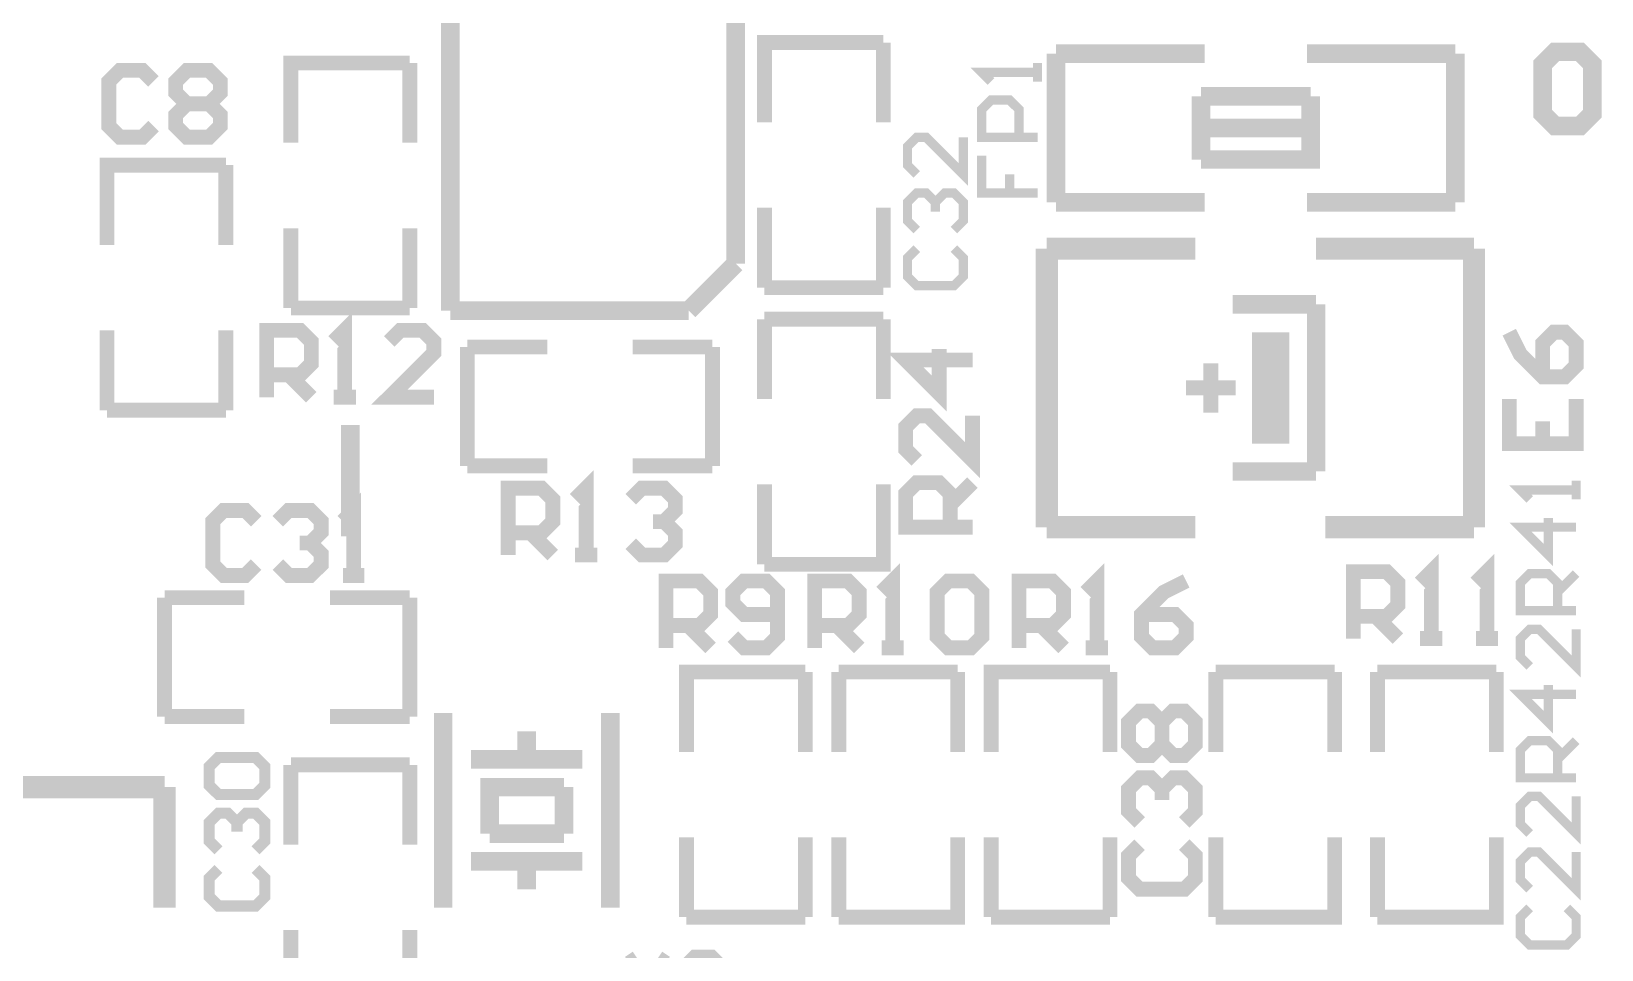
# Model space of a CAD drawing. Extents: x -0.81 to 1.58, y -0.19 to 3.
# Drawn here: x 0.213 to 1.059, y 0.552 to 1.047 of the extents above; entities that cross this region are included whole.
import ezdxf

# ---------------------------------------------------------------- set-up
doc = ezdxf.new("R2010")
doc.units = 0
doc.layers.get('0').update_dxf_attribs({"linetype": 'CONTINUOUS'})
doc.layers.add('MIKROMEDIAFORDSPIC33EP_V100_GM1', color=12, linetype='CONTINUOUS')
doc.layers.add('MIKROMEDIAFORPIC32_V110_GTO', color=11, linetype='CONTINUOUS')

# ---------------------------------------------------------------- blocks, each defined once
blk = doc.blocks.new('RECTANGLE_75')
blk.add_solid([(0.01, 0.03), (0.01, -0.03), (-0.01, 0.03), (-0.01, -0.03)])

msp = doc.modelspace()

# ---------------------------------------------------------------- linework, layer by layer
at = {"layer": 'MIKROMEDIAFORDSPIC33EP_V100_GM1', "const_width": 0.01}
msp.add_lwpolyline([(0.385, 0.775), (0.385, 0.835)], dxfattribs=at)
at = {"layer": 'MIKROMEDIAFORPIC32_V110_GTO'}
for points, const_width in [([(0.4389, 0.8966), (0.4389, 1.1319)], 0.01), ([(0.5925, 1.1319), (0.5925, 0.9219)], 0.01), ([(0.608, 0.998), (0.608, 1.041), (0.672, 1.041)], 0.008), ([(0.672, 0.998), (0.672, 1.041)], 0.008), ([(0.765, 0.955), (0.765, 1.035)], 0.01), ([(0.765, 1.035), (0.845, 1.035)], 0.01), ([(0.9, 1.035), (0.98, 1.035)], 0.01), ([(0.98, 0.955), (0.98, 1.035)], 0.01), ([(1.027, 1.0293), (1.0337, 1.036), (1.047, 1.036), (1.0537, 1.0293), (1.0537, 1.0027), (1.047, 0.996), (1.0337, 0.996), (1.027, 1.0027), (1.027, 1.0293)], 0.01), ([(0.353, 0.987), (0.353, 1.03), (0.417, 1.03)], 0.008), ([(0.417, 0.987), (0.417, 1.03)], 0.008), ([(0.755, 1.02), (0.755, 1.03), (0.755, 1.025), (0.725, 1.025), (0.73, 1.02)], 0.005), ([(0.279, 1.02), (0.273, 1.026), (0.261, 1.026), (0.255, 1.02), (0.255, 0.996), (0.261, 0.99), (0.273, 0.99), (0.279, 0.996)], 0.008), ([(0.291, 1.02), (0.297, 1.026), (0.309, 1.026), (0.315, 1.02), (0.315, 1.014), (0.309, 1.008), (0.315, 1.002), (0.315, 0.996), (0.309, 0.99), (0.297, 0.99), (0.291, 0.996), (0.291, 1.002), (0.297, 1.008), (0.291, 1.014), (0.291, 1.02)], 0.008), ([(0.843, 0.978), (0.843, 1.012)], 0.01), ([(0.843, 0.978), (0.902, 0.978), (0.902, 1.012)], 0.01), ([(0.843, 1.012), (0.902, 1.012)], 0.01), ([(0.297, 1.008), (0.309, 1.008)], 0.008), ([(0.755, 0.99), (0.725, 0.99), (0.725, 1.005), (0.73, 1.01), (0.74, 1.01), (0.745, 1.005), (0.745, 0.99)], 0.005), ([(0.843, 0.995), (0.902, 0.995)], 0.01), ([(0.715, 0.99), (0.715, 0.97), (0.695, 0.99), (0.69, 0.99), (0.685, 0.985), (0.685, 0.975), (0.69, 0.97)], 0.005), ([(0.725, 0.98), (0.725, 0.96), (0.74, 0.96), (0.74, 0.97), (0.74, 0.96), (0.755, 0.96)], 0.005), ([(0.254, 0.932), (0.254, 0.975), (0.318, 0.975)], 0.008), ([(0.318, 0.932), (0.318, 0.975)], 0.008), ([(0.608, 0.909), (0.608, 0.952)], 0.008), ([(0.672, 0.909), (0.672, 0.952)], 0.008), ([(0.69, 0.94), (0.685, 0.945), (0.685, 0.955), (0.69, 0.96), (0.695, 0.96), (0.7, 0.955), (0.7, 0.95), (0.7, 0.955), (0.705, 0.96), (0.71, 0.96), (0.715, 0.955), (0.715, 0.945), (0.71, 0.94)], 0.005), ([(0.765, 0.955), (0.845, 0.955)], 0.01), ([(0.9, 0.955), (0.98, 0.955)], 0.01), ([(0.353, 0.898), (0.353, 0.941)], 0.008), ([(0.417, 0.898), (0.417, 0.941)], 0.008), ([(0.69, 0.93), (0.685, 0.925), (0.685, 0.915), (0.69, 0.91), (0.71, 0.91), (0.715, 0.915), (0.715, 0.925), (0.71, 0.93)], 0.005), ([(0.76, 0.93), (0.84, 0.93)], 0.012), ([(0.76, 0.78), (0.76, 0.93)], 0.012), ([(0.905, 0.93), (0.99, 0.93)], 0.012), ([(0.99, 0.78), (0.99, 0.93)], 0.012), ([(0.5672, 0.8966), (0.5925, 0.9219)], 0.01), ([(0.608, 0.909), (0.672, 0.909)], 0.008), ([(0.86, 0.9), (0.905, 0.9)], 0.01), ([(0.905, 0.9), (0.905, 0.81)], 0.01), ([(0.353, 0.898), (0.417, 0.898)], 0.008), ([(0.4389, 0.8966), (0.5672, 0.8966)], 0.01), ([(0.254, 0.843), (0.254, 0.886)], 0.008), ([(0.318, 0.843), (0.318, 0.886)], 0.008), ([(0.34, 0.85), (0.34, 0.886), (0.358, 0.886), (0.364, 0.88), (0.364, 0.868), (0.358, 0.862), (0.34, 0.862)], 0.008), ([(0.376, 0.85), (0.388, 0.85), (0.382, 0.85), (0.382, 0.886), (0.376, 0.88)], 0.008), ([(0.43, 0.85), (0.406, 0.85), (0.43, 0.874), (0.43, 0.88), (0.424, 0.886), (0.412, 0.886), (0.406, 0.88)], 0.008), ([(0.608, 0.892), (0.672, 0.892)], 0.008), ([(0.608, 0.849), (0.608, 0.892)], 0.008), ([(0.672, 0.849), (0.672, 0.892)], 0.008), ([(1.009, 0.885), (1.015, 0.873), (1.027, 0.861), (1.039, 0.861), (1.045, 0.867), (1.045, 0.879), (1.039, 0.885), (1.033, 0.885), (1.027, 0.879), (1.027, 0.861)], 0.008), ([(0.448, 0.813), (0.448, 0.877)], 0.008), ([(0.448, 0.877), (0.491, 0.877)], 0.008), ([(0.537, 0.877), (0.58, 0.877)], 0.008), ([(0.58, 0.813), (0.58, 0.877)], 0.008), ([(0.72, 0.87), (0.684, 0.87), (0.702, 0.852), (0.702, 0.876)], 0.008), ([(0.8483, 0.8683), (0.8483, 0.8417)], 0.008), ([(0.352, 0.862), (0.364, 0.85)], 0.008), ([(0.835, 0.855), (0.8617, 0.855)], 0.008), ([(0.254, 0.843), (0.318, 0.843)], 0.008), ([(1.009, 0.849), (1.009, 0.825), (1.045, 0.825), (1.045, 0.849)], 0.008), ([(0.72, 0.84), (0.72, 0.816), (0.696, 0.84), (0.69, 0.84), (0.684, 0.834), (0.684, 0.822), (0.69, 0.816)], 0.008), ([(1.027, 0.825), (1.027, 0.837)], 0.008), ([(0.448, 0.813), (0.491, 0.813)], 0.008), ([(0.537, 0.813), (0.58, 0.813)], 0.008), ([(0.86, 0.81), (0.905, 0.81)], 0.01), ([(0.47, 0.765), (0.47, 0.801), (0.488, 0.801), (0.494, 0.795), (0.494, 0.783), (0.488, 0.777), (0.47, 0.777)], 0.008), ([(0.506, 0.765), (0.518, 0.765), (0.512, 0.765), (0.512, 0.801), (0.506, 0.795)], 0.008), ([(0.536, 0.795), (0.542, 0.801), (0.554, 0.801), (0.56, 0.795), (0.56, 0.789), (0.554, 0.783), (0.548, 0.783), (0.554, 0.783), (0.56, 0.777), (0.56, 0.771), (0.554, 0.765), (0.542, 0.765), (0.536, 0.771)], 0.008), ([(0.608, 0.76), (0.672, 0.76), (0.672, 0.803)], 0.008), ([(0.608, 0.76), (0.608, 0.803)], 0.008), ([(0.72, 0.78), (0.684, 0.78), (0.684, 0.798), (0.69, 0.804), (0.702, 0.804), (0.708, 0.798), (0.708, 0.78)], 0.008), ([(0.708, 0.792), (0.72, 0.804)], 0.008), ([(1.045, 0.795), (1.045, 0.805), (1.045, 0.8), (1.015, 0.8), (1.02, 0.795)], 0.005), ([(0.381, 0.754), (0.3926, 0.754), (0.3868, 0.754), (0.3868, 0.789), (0.381, 0.7832)], 0.008), ([(0.3343, 0.7832), (0.3285, 0.789), (0.3168, 0.789), (0.311, 0.7832), (0.311, 0.7598), (0.3168, 0.754), (0.3285, 0.754), (0.3343, 0.7598)], 0.008), ([(0.346, 0.7832), (0.3518, 0.789), (0.3635, 0.789), (0.3693, 0.7832), (0.3693, 0.7773), (0.3635, 0.7715), (0.3577, 0.7715), (0.3635, 0.7715), (0.3693, 0.7657), (0.3693, 0.7598), (0.3635, 0.754), (0.3518, 0.754), (0.346, 0.7598)], 0.008), ([(1.045, 0.78), (1.015, 0.78), (1.03, 0.765), (1.03, 0.785)], 0.005), ([(0.482, 0.777), (0.494, 0.765)], 0.008), ([(0.76, 0.78), (0.84, 0.78)], 0.012), ([(0.91, 0.78), (0.99, 0.78)], 0.012), ([(0.961, 0.72), (0.973, 0.72), (0.967, 0.72), (0.967, 0.756), (0.961, 0.75)], 0.008), ([(0.991, 0.72), (1.003, 0.72), (0.997, 0.72), (0.997, 0.756), (0.991, 0.75)], 0.008), ([(0.555, 0.715), (0.555, 0.751), (0.573, 0.751), (0.579, 0.745), (0.579, 0.733), (0.573, 0.727), (0.555, 0.727)], 0.008), ([(0.591, 0.721), (0.597, 0.715), (0.609, 0.715), (0.615, 0.721), (0.615, 0.745), (0.609, 0.751), (0.597, 0.751), (0.591, 0.745), (0.591, 0.739), (0.597, 0.733), (0.615, 0.733)], 0.008), ([(0.635, 0.715), (0.635, 0.751), (0.653, 0.751), (0.659, 0.745), (0.659, 0.733), (0.653, 0.727), (0.635, 0.727)], 0.008), ([(0.671, 0.715), (0.683, 0.715), (0.677, 0.715), (0.677, 0.751), (0.671, 0.745)], 0.008), ([(0.701, 0.745), (0.707, 0.751), (0.719, 0.751), (0.725, 0.745), (0.725, 0.721), (0.719, 0.715), (0.707, 0.715), (0.701, 0.721), (0.701, 0.745)], 0.008), ([(0.745, 0.715), (0.745, 0.751), (0.763, 0.751), (0.769, 0.745), (0.769, 0.733), (0.763, 0.727), (0.745, 0.727)], 0.008), ([(0.781, 0.715), (0.793, 0.715), (0.787, 0.715), (0.787, 0.751), (0.781, 0.745)], 0.008), ([(0.835, 0.751), (0.823, 0.745), (0.811, 0.733), (0.811, 0.721), (0.817, 0.715), (0.829, 0.715), (0.835, 0.721), (0.835, 0.727), (0.829, 0.733), (0.811, 0.733)], 0.008), ([(0.925, 0.72), (0.925, 0.756), (0.943, 0.756), (0.949, 0.75), (0.949, 0.738), (0.943, 0.732), (0.925, 0.732)], 0.008), ([(1.045, 0.735), (1.015, 0.735), (1.015, 0.75), (1.02, 0.755), (1.03, 0.755), (1.035, 0.75), (1.035, 0.735)], 0.005), ([(1.035, 0.745), (1.045, 0.755)], 0.005), ([(0.285, 0.742), (0.328, 0.742)], 0.008), ([(0.285, 0.678), (0.285, 0.742)], 0.008), ([(0.374, 0.742), (0.417, 0.742)], 0.008), ([(0.417, 0.678), (0.417, 0.742)], 0.008), ([(0.937, 0.732), (0.949, 0.72)], 0.008), ([(0.567, 0.727), (0.579, 0.715)], 0.008), ([(0.647, 0.727), (0.659, 0.715)], 0.008), ([(0.757, 0.727), (0.769, 0.715)], 0.008), ([(1.045, 0.725), (1.045, 0.705), (1.025, 0.725), (1.02, 0.725), (1.015, 0.72), (1.015, 0.71), (1.02, 0.705)], 0.005), ([(0.566, 0.659), (0.566, 0.702), (0.63, 0.702)], 0.008), ([(0.63, 0.659), (0.63, 0.702)], 0.008), ([(0.648, 0.702), (0.712, 0.702)], 0.008), ([(0.648, 0.659), (0.648, 0.702)], 0.008), ([(0.712, 0.659), (0.712, 0.702)], 0.008), ([(0.73, 0.659), (0.73, 0.702), (0.794, 0.702)], 0.008), ([(0.794, 0.659), (0.794, 0.702)], 0.008), ([(0.851, 0.702), (0.915, 0.702)], 0.008), ([(0.851, 0.659), (0.851, 0.702)], 0.008), ([(0.915, 0.659), (0.915, 0.702)], 0.008), ([(0.938, 0.702), (1.002, 0.702)], 0.008), ([(0.938, 0.659), (0.938, 0.702)], 0.008), ([(1.002, 0.659), (1.002, 0.702)], 0.008), ([(1.045, 0.69), (1.015, 0.69), (1.03, 0.675), (1.03, 0.695)], 0.005), ([(0.435, 0.575), (0.435, 0.68)], 0.01), ([(0.525, 0.575), (0.525, 0.68)], 0.01), ([(0.81, 0.657), (0.804, 0.663), (0.804, 0.675), (0.81, 0.681), (0.816, 0.681), (0.822, 0.675), (0.828, 0.681), (0.834, 0.681), (0.84, 0.675), (0.84, 0.663), (0.834, 0.657), (0.828, 0.657), (0.822, 0.663), (0.816, 0.657), (0.81, 0.657)], 0.008), ([(0.285, 0.678), (0.328, 0.678)], 0.008), ([(0.374, 0.678), (0.417, 0.678)], 0.008), ([(0.822, 0.663), (0.822, 0.675)], 0.008), ([(0.48, 0.655), (0.48, 0.67)], 0.01), ([(0.45, 0.655), (0.51, 0.655)], 0.01), ([(1.045, 0.645), (1.015, 0.645), (1.015, 0.66), (1.02, 0.665), (1.03, 0.665), (1.035, 0.66), (1.035, 0.645)], 0.005), ([(1.035, 0.655), (1.045, 0.665)], 0.005), ([(0.314, 0.636), (0.309, 0.641), (0.309, 0.651), (0.314, 0.656), (0.334, 0.656), (0.339, 0.651), (0.339, 0.641), (0.334, 0.636), (0.314, 0.636)], 0.006), ([(0.353, 0.652), (0.417, 0.652)], 0.008), ([(0.353, 0.609), (0.353, 0.652)], 0.008), ([(0.417, 0.609), (0.417, 0.652)], 0.008), ([(-0.155, 0.64), (0.285, 0.64)], 0.012), ([(0.285, 0.575), (0.285, 0.64)], 0.012), ([(0.46, 0.615), (0.46, 0.64), (0.5, 0.64)], 0.01), ([(0.5, 0.615), (0.5, 0.64)], 0.01), ([(0.81, 0.621), (0.804, 0.627), (0.804, 0.639), (0.81, 0.645), (0.816, 0.645), (0.822, 0.639), (0.822, 0.633), (0.822, 0.639), (0.828, 0.645), (0.834, 0.645), (0.84, 0.639), (0.84, 0.627), (0.834, 0.621)], 0.008), ([(1.045, 0.635), (1.045, 0.615), (1.025, 0.635), (1.02, 0.635), (1.015, 0.63), (1.015, 0.62), (1.02, 0.615)], 0.005), ([(0.314, 0.606), (0.309, 0.611), (0.309, 0.621), (0.314, 0.626), (0.319, 0.626), (0.324, 0.621), (0.324, 0.616), (0.324, 0.621), (0.329, 0.626), (0.334, 0.626), (0.339, 0.621), (0.339, 0.611), (0.334, 0.606)], 0.006), ([(0.46, 0.615), (0.5, 0.615)], 0.01), ([(0.566, 0.57), (0.566, 0.613)], 0.008), ([(0.63, 0.57), (0.63, 0.613)], 0.008), ([(0.648, 0.57), (0.712, 0.57), (0.712, 0.613)], 0.008), ([(0.648, 0.57), (0.648, 0.613)], 0.008), ([(0.73, 0.57), (0.73, 0.613)], 0.008), ([(0.794, 0.57), (0.794, 0.613)], 0.008), ([(0.81, 0.609), (0.804, 0.603), (0.804, 0.591), (0.81, 0.585), (0.834, 0.585), (0.84, 0.591), (0.84, 0.603), (0.834, 0.609)], 0.008), ([(0.851, 0.57), (0.915, 0.57), (0.915, 0.613)], 0.008), ([(0.851, 0.57), (0.851, 0.613)], 0.008), ([(0.938, 0.57), (1.002, 0.57), (1.002, 0.613)], 0.008), ([(0.938, 0.57), (0.938, 0.613)], 0.008), ([(0.45, 0.6), (0.51, 0.6)], 0.01), ([(0.48, 0.585), (0.48, 0.6)], 0.01), ([(1.045, 0.605), (1.045, 0.585), (1.025, 0.605), (1.02, 0.605), (1.015, 0.6), (1.015, 0.59), (1.02, 0.585)], 0.005), ([(0.314, 0.596), (0.309, 0.591), (0.309, 0.581), (0.314, 0.576), (0.334, 0.576), (0.339, 0.581), (0.339, 0.591), (0.334, 0.596)], 0.006), ([(1.02, 0.575), (1.015, 0.57), (1.015, 0.56), (1.02, 0.555), (1.04, 0.555), (1.045, 0.56), (1.045, 0.57), (1.04, 0.575)], 0.005), ([(0.353, 0.52), (0.417, 0.52), (0.417, 0.563)], 0.008), ([(0.353, 0.52), (0.353, 0.563)], 0.008), ([(0.566, 0.57), (0.63, 0.57)], 0.008), ([(0.73, 0.57), (0.794, 0.57)], 0.008), ([(0.535, 0.55), (0.555, 0.52)], 0.005), ([(0.555, 0.55), (0.535, 0.52)], 0.005), ([(0.565, 0.545), (0.57, 0.55), (0.58, 0.55), (0.585, 0.545), (0.585, 0.54), (0.58, 0.535), (0.575, 0.535), (0.58, 0.535), (0.585, 0.53), (0.585, 0.525), (0.58, 0.52), (0.57, 0.52), (0.565, 0.525)], 0.005)]:
    msp.add_lwpolyline(points, dxfattribs=dict(at, const_width=const_width))

# ---------------------------------------------------------------- block references
msp.add_blockref('RECTANGLE_75', (0.8805, 0.855), dxfattribs=at)

doc.saveas('drawing.dxf')
